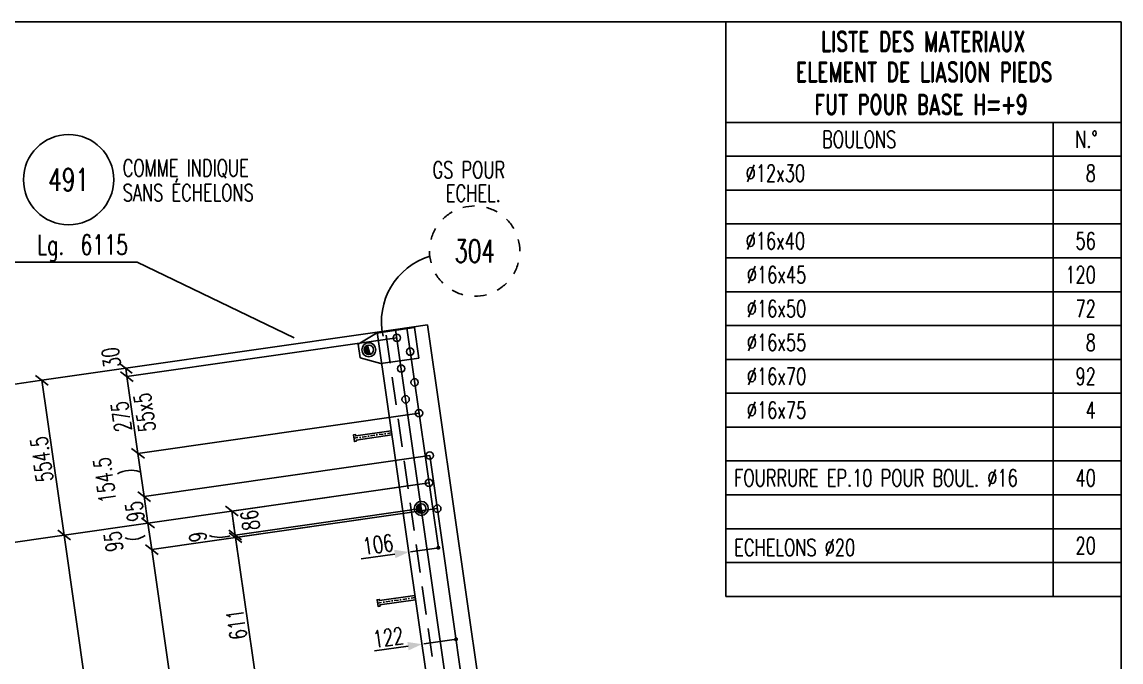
# Model space of a CAD drawing. Extents: x 142141 to 158361, y -163675 to -152195.
# Drawn here: x 154467 to 158361, y -154464 to -152195 of the extents above; entities that cross this region are included whole.
import ezdxf
from ezdxf.enums import TextEntityAlignment as Align

# ---------------------------------------------------------------- set-up
doc = ezdxf.new("R2010")
doc.units = 0
doc.header["$LTSCALE"] = 200
doc.header["$MEASUREMENT"] = 0
doc.linetypes.add('DASHDOT', pattern=[1, 0.5, -0.25, 0, -0.25])
doc.linetypes.add('DASHED', pattern=[0.75, 0.5, -0.25])
doc.layers.get('0').update_dxf_attribs({"linetype": 'CONTINUOUS'})
doc.layers.get('DEFPOINTS').update_dxf_attribs({"linetype": 'CONTINUOUS'})
for name, color, linetype in [('ASSI', 3, 'CONTINUOUS'), ('BOLLINI_1', 7, 'CONTINUOUS'), ('Echelon', 3, 'CONTINUOUS'), ('FORI', 2, 'CONTINUOUS'), ('LINEA_ANG', 2, 'CONTINUOUS'), ('LINEE_PIASTRA', 2, 'CONTINUOUS'), ('LINEE_PIASTRE', 2, 'CONTINUOUS'), ('LM', 7, 'CONTINUOUS'), ('LP', 3, 'CONTINUOUS'), ('LS', 7, 'CONTINUOUS'), ('MZ', 6, 'DASHDOT'), ('PIASTRE', 5, 'CONTINUOUS'), ('QT_MAL', 7, 'CONTINUOUS'), ('QT_MPR', 7, 'CONTINUOUS'), ('QT_MSP', 7, 'CONTINUOUS'), ('TESTI_A_P', 7, 'CONTINUOUS'), ('TRAT-Y', 7, 'DASHED')]:
    doc.layers.add(name, color=color, linetype=linetype)
doc.styles.add('QUOTE', font='ROMANS8.SHX', dxfattribs={"width": 0.7})
doc.styles.add('RD', font='ROMAND8.SHX', dxfattribs={"width": 0.7})
doc.styles.add('RQL', font='ROMANS8.SHX', dxfattribs={"width": 0.7})
doc.styles.add('RS', font='ROMANS8.shx', dxfattribs={"width": 0.7})
doc.styles.get("Standard").update_dxf_attribs({"font": 'ROMANS8.SHX', "width": 0.7})
doc.dimstyles.new('FRECCE1', dxfattribs={"dimtxt": 60, "dimasz": 6.6667, "dimexe": 0, "dimexo": 0, "dimgap": 1, "dimtad": 1, "dimzin": 0, "dimdsep": 46, "dimtxsty": 'RS', "dimblk1": 'QUOTP', "dimblk2": 'QUOTF', "dimsah": 1, "dimcen": 0, "dimclrd": 2, "dimclre": 2, "dimclrt": 7, "dimadec": 0, "dimazin": 0, "dimtfac": 1, "dimtix": 1, "dimtmove": 2, "dimatfit": 3, "dimldrblk": 'QUOTP', "dimfxl": 1, "dimtolj": 1, "dimtzin": 0, "dimarcsym": 0})
doc.dimstyles.new('TRATTO', dxfattribs={"dimscale": 0, "dimtxt": 60, "dimasz": 40, "dimexe": 0, "dimexo": 0, "dimgap": 10, "dimtad": 1, "dimrnd": 0.5, "dimdsep": 46, "dimtxsty": 'RS', "dimblk1": 'OBLIQUE', "dimblk2": 'OBLIQUE', "dimsah": 1, "dimcen": 0.09, "dimclrd": 2, "dimclre": 2, "dimclrt": 7, "dimadec": 0, "dimazin": 0, "dimtfac": 1, "dimtix": 1, "dimtmove": 2, "dimatfit": 3, "dimfxl": 1, "dimtolj": 1, "dimtzin": 0, "dimarcsym": 0})

# ---------------------------------------------------------------- blocks, each defined once
blk = doc.blocks.new('ASSE98')
blk.add_line((0, 0), (1, 0))
at = {"color": 7, "style": 'QUOTE', "width": 0.5, "flags": 1}
for tag, p in [('TI', (1.38308, 6.82731)), ('DI_S', (1.38308, 6.42178)), ('D_S', (1.38308, 6.02092)), ('E_S', (1.38308, 5.68065)), ('NFORI', (1.36454, 5.29792)), ('ALAR', (1.36349, 4.93246)), ('FAM', (1.3775, 4.54645)), ('ALA', (1.38308, 4.19257)), ('DISP2', (1.38308, 3.84971)), ('DISP1', (1.38308, 3.50686)), ('PINZAF', (1.38308, 3.164)), ('PINZAI', (1.38308, 2.82114)), ('TRP', (1.38308, 2.47829)), ('NP', (1.38308, 2.13543)), ('SV', (1.38308, 1.79257)), ('PESO', (1.38308, 1.44971)), ('QUA', (1.38308, 1.10686)), ('LUN', (1.38308, 0.764)), ('PROF', (1.38308, 0.42114)), ('POS', (1.38308, 0.07829))]:
    blk.add_attdef(tag, p, '', height=0.2, dxfattribs=at)
at = {"color": 7, "flags": 1}
for tag, p in [('LAV1', (3.07431, 6.82847)), ('LAV2', (3.07431, 6.49513)), ('LAV3', (3.07431, 6.1618)), ('LAV4', (3.07431, 5.82847)), ('LAV5', (3.07431, 5.49513)), ('LAV6', (3.07431, 5.1618)), ('LAV7', (3.07431, 4.82847)), ('LAV8', (3.07431, 4.49513)), ('LAV9', (3.07431, 4.1618)), ('LAV10', (3.07431, 3.82847))]:
    blk.add_attdef(tag, p, '', height=0.2, dxfattribs=at)
blk = doc.blocks.new('16')
blk.add_circle((0, 0), 1)
blk = doc.blocks.new('P20')
at = {"color": 0}
for p, q in [((0, 0.98), (0.02, 1)), ((0, 0.94), (0.06, 1)), ((1, -0.01), (0, 0.99)), ((0, 0.89), (0.1, 0.99)), ((0, 0.85), (0.14, 0.99)), ((0, 0.8), (0.18, 0.98)), ((0, 0.76), (0.22, 0.98)), ((0, 0.71), (0.25, 0.97)), ((0, 0.67), (0.29, 0.96)), ((1, -0.05), (0, 0.95)), ((0, 0.62), (0.32, 0.95)), ((0, 0.58), (0.36, 0.93)), ((0, 0.53), (0.39, 0.92)), ((0, 0.49), (0.42, 0.91)), ((1, -0.09), (0, 0.9)), ((0, 0.44), (0.45, 0.89)), ((0, 0.4), (0.48, 0.88)), ((0.99, -0.13), (0, 0.86)), ((0, 0.35), (0.51, 0.86)), ((0, 0.31), (0.54, 0.84)), ((0, 0.26), (0.56, 0.83)), ((0.99, -0.17), (0, 0.81)), ((0, 0.22), (0.59, 0.81)), ((0, 0.17), (0.61, 0.79)), ((0.98, -0.21), (0, 0.77)), ((0, 0.13), (0.64, 0.77)), ((0, 0.08), (0.66, 0.75)), ((0, 0.04), (0.69, 0.73)), ((0.97, -0.25), (0, 0.72)), ((0, -0.01), (0.71, 0.7)), ((0.96, -0.28), (0, 0.68)), ((0, -0.05), (0.73, 0.68)), ((0, -0.1), (0.75, 0.66)), ((0.95, -0.32), (0, 0.63)), ((0, -0.14), (0.77, 0.63)), ((0, -0.19), (0.79, 0.61)), ((0.94, -0.35), (0, 0.59)), ((0, -0.23), (0.81, 0.58)), ((0, -0.28), (0.83, 0.56)), ((0.92, -0.38), (0, 0.54)), ((0, -0.32), (0.85, 0.53)), ((0.91, -0.41), (0, 0.5)), ((0, -0.36), (0.87, 0.5)), ((0, -0.41), (0.88, 0.47)), ((0.9, -0.44), (0, 0.45)), ((0, -0.45), (0.9, 0.44)), ((0.88, -0.47), (0, 0.41)), ((0, -0.5), (0.91, 0.41)), ((0, -0.54), (0.92, 0.38)), ((0.87, -0.5), (0, 0.36)), ((0, -0.59), (0.94, 0.35)), ((0.85, -0.53), (0, 0.32)), ((0, -0.63), (0.95, 0.31)), ((0, -0.68), (0.96, 0.28)), ((0.83, -0.56), (0, 0.27)), ((0, -0.72), (0.97, 0.25)), ((0.81, -0.58), (0, 0.23)), ((0, -0.77), (0.98, 0.21)), ((0.79, -0.61), (0, 0.18)), ((0, -0.81), (0.99, 0.17)), ((0.77, -0.63), (0, 0.14)), ((0, -0.86), (0.99, 0.13)), ((0.75, -0.66), (0, 0.09)), ((0, -0.9), (1, 0.09)), ((0.73, -0.68), (0, 0.05)), ((0, -0.95), (1, 0.05)), ((0.71, -0.7), (0, 0.01)), ((0, -0.99), (1, 0.01)), ((1, 0.04), (0.04, 1)), ((1, 0.09), (0.09, 1)), ((0.99, 0.14), (0.14, 0.99)), ((0.98, 0.19), (0.19, 0.98)), ((0.97, 0.25), (0.25, 0.97)), ((0.95, 0.31), (0.31, 0.95)), ((0.92, 0.38), (0.38, 0.92)), ((0.88, 0.47), (0.47, 0.88)), ((0.81, 0.59), (0.59, 0.81)), ((0.69, -0.73), (0, -0.04)), ((0.66, -0.75), (0, -0.08)), ((0.64, -0.77), (0, -0.13)), ((0.61, -0.79), (0, -0.17)), ((0.59, -0.81), (0, -0.22)), ((0.56, -0.83), (0, -0.26)), ((0.54, -0.84), (0, -0.31)), ((0.51, -0.86), (0, -0.35)), ((0.48, -0.88), (0, -0.4)), ((0.45, -0.89), (0, -0.44)), ((0.42, -0.91), (0, -0.49)), ((0.39, -0.92), (0, -0.53)), ((0.36, -0.93), (0, -0.58)), ((0.32, -0.95), (0, -0.62)), ((0.29, -0.96), (0, -0.67)), ((0.25, -0.97), (0, -0.71)), ((0.22, -0.98), (0, -0.76)), ((0.18, -0.98), (0, -0.8)), ((0.14, -0.99), (0, -0.85)), ((0.1, -0.99), (0, -0.89)), ((0.04, -1), (1, -0.04)), ((0.09, -1), (1, -0.09)), ((0.14, -0.99), (0.99, -0.14)), ((0.19, -0.98), (0.98, -0.19)), ((0.25, -0.97), (0.97, -0.25)), ((0.31, -0.95), (0.95, -0.31)), ((0.38, -0.92), (0.92, -0.38)), ((0.47, -0.88), (0.88, -0.47)), ((0.59, -0.81), (0.81, -0.59))]:
    blk.add_line(p, q, dxfattribs=at)
for radius in [1.5, 1]:
    blk.add_circle((0, 0), radius)
blk = doc.blocks.new('MRKR_98')
blk.add_point((0, 0))
at = {"color": 7, "style": 'QUOTE', "width": 0.5, "flags": 1}
for tag, p in [('TI', (3.73, 6.83)), ('DI_S', (3.73, 6.42)), ('D_S', (3.73, 6.02)), ('E_S', (3.73, 5.68)), ('AUX2', (3.71, 4.93)), ('NFORI', (3.72, 5.3)), ('AUX1', (3.73, 4.19)), ('FAM', (3.73, 4.55)), ('COMMESSA', (3.73, 3.85)), ('MD', (3.73, 3.51)), ('MP', (3.73, 3.16)), ('LARGHEZZA', (3.73, 2.82)), ('SPESSORE', (3.73, 2.48)), ('NP', (3.73, 2.14)), ('SV', (3.73, 1.79)), ('PESO', (3.73, 1.45)), ('QUA', (3.73, 1.11)), ('LUN', (3.73, 0.76)), ('PROF', (3.73, 0.42)), ('POS', (3.73, 0.08))]:
    blk.add_attdef(tag, p, '', height=0.2, dxfattribs=at)
at = {"color": 7, "flags": 1}
for tag, p in [('LAV1', (5.26, 6.88)), ('LAV2', (5.26, 6.55)), ('LAV3', (5.26, 6.21)), ('LAV4', (5.26, 5.88)), ('LAV5', (5.26, 5.55)), ('LAV6', (5.26, 5.21)), ('LAV7', (5.26, 4.88)), ('LAV8', (5.26, 4.55)), ('LAV9', (5.26, 4.21)), ('LAV10', (5.26, 3.88))]:
    blk.add_attdef(tag, p, '', height=0.2, dxfattribs=at)
blk = doc.blocks.new('zzz')
at = {"linetype": 'Continuous'}
for start, end in [(90, 105), (120, 135), (60, 75), (150, 165), (30, 45), (0, 15), (180, 195), (330, 345), (210, 225), (300, 315), (240, 255), (270, 285)]:
    blk.add_arc((0, 0), 8, start, end, dxfattribs=at)
at = {"color": 3, "style": 'RQL', "width": 0.7}
blk.add_attdef('POS1', text='', height=4, dxfattribs=at).set_placement((0, 0), align=Align.MIDDLE)
at = {"style": 'RQL', "width": 0.7, "flags": 1}
blk.add_attdef('TIPO', (0, -8), '', height=3, dxfattribs=at)
blk = doc.blocks.new('A$C6E393FD9')
at = {"layer": 'Echelon'}
blk.add_lwpolyline([(2.5, 0), (0, 19.8), (168.6, 41.4), (167.9, 47.2), (177.8, 48.5), (181.8, 17.1), (171.9, 15.8), (171.2, 21.6), (2.5, 0)], close=True, dxfattribs=at)
at = {"layer": 'MZ', "ltscale": 0.2}
blk.add_line((1.3, 9.9), (179.8, 32.8), dxfattribs=at)
blk = doc.blocks.new('xxx')
blk.add_circle((0, 0), 8)
at = {"color": 3, "style": 'RQL', "width": 0.7}
blk.add_attdef('POS', text='', height=4, dxfattribs=at).set_placement((0, 0), align=Align.MIDDLE)
at = {"style": 'RQL', "width": 0.7, "flags": 1}
for tag, p in [('POS1', (-0.39, -5.42)), ('TIPO', (-0.39, -8.66))]:
    blk.add_attdef(tag, p, '', height=2, dxfattribs=at)
blk = doc.blocks.new('_OBLIQUE')
at = {"color": 0, "linetype": 'ByBlock'}
blk.add_line((-0.5, -0.5), (0.5, 0.5), dxfattribs=at)
blk = doc.blocks.new('*D67')
at = {"layer": 'DEFPOINTS', "color": 0, "transparency": 16777216}
for p in [(154616.4, -154014), (153323.6, -154199.5), (154193.6, -160262.3)]:
    blk.add_point(p, dxfattribs=at)
at = {"layer": 'QT_MPR', "color": 2, "lineweight": -2, "transparency": 16777216}
for p, q in [((153323.6, -154199.5), (154616.4, -154014)), ((155486.4, -160076.8), (154616.4, -154014)), ((154193.6, -160262.3), (155486.4, -160076.8))]:
    blk.add_line(p, q, dxfattribs=at)
at = {"layer": 'QT_MPR', "color": 2, "lineweight": -2, "transparency": 16777216, "xscale": 40, "yscale": 40, "zscale": 40}
for p, rotation in [((154616.4, -154014), 98.1661393023538), ((155486.4, -160076.8), 278.1661393023538)]:
    blk.add_blockref('_OBLIQUE', p, dxfattribs=dict(at, rotation=rotation))
at = {"layer": 'QT_MPR', "color": 7, "transparency": 16777216, "insert": (155011.8, -157051.1), "char_height": 60, "attachment_point": 5, "rotation": 98.1661, "style": 'RS'}
blk.add_mtext('\\A1;6125', dxfattribs=at)
blk = doc.blocks.new('*D68')
at = {"layer": 'DEFPOINTS', "color": 0, "transparency": 16777216}
for p in [(154537.6, -153465.2), (153349.8, -153635.7), (153323.6, -154199.5)]:
    blk.add_point(p, dxfattribs=at)
at = {"layer": 'QT_MPR', "color": 2, "lineweight": -2, "transparency": 16777216}
for p, q in [((153349.8, -153635.7), (154537.6, -153465.2)), ((154616.4, -154014), (154537.6, -153465.2)), ((153323.6, -154199.5), (154616.4, -154014))]:
    blk.add_line(p, q, dxfattribs=at)
at = {"layer": 'QT_MPR', "color": 2, "lineweight": -2, "transparency": 16777216, "xscale": 40, "yscale": 40, "zscale": 40}
for p, rotation in [((154537.6, -153465.2), 98.1661393023538), ((154616.4, -154014), 278.1661393023538)]:
    blk.add_blockref('_OBLIQUE', p, dxfattribs=dict(at, rotation=rotation))
at = {"layer": 'QT_MPR', "color": 7, "transparency": 16777216, "insert": (154537.4, -153745.3), "char_height": 60, "attachment_point": 5, "rotation": 98.1661, "style": 'RS'}
blk.add_mtext('\\A1;554.5', dxfattribs=at)
blk = doc.blocks.new('*D79')
at = {"layer": 'DEFPOINTS', "color": 0, "transparency": 16777216}
for p in [(154332.9, -154150.7), (153321.3, -154295.8), (153525, -155715.2)]:
    blk.add_point(p, dxfattribs=at)
at = {"layer": 'QT_MPR', "color": 2, "lineweight": -2, "transparency": 16777216}
for p, q in [((153321.3, -154295.8), (154332.9, -154150.7)), ((154536.6, -155570.1), (154332.9, -154150.7)), ((153525, -155715.2), (154536.6, -155570.1))]:
    blk.add_line(p, q, dxfattribs=at)
at = {"layer": 'QT_MPR', "color": 2, "lineweight": -2, "transparency": 16777216, "xscale": 40, "yscale": 40, "zscale": 40}
for p, rotation in [((154332.9, -154150.7), 98.1661393023538), ((154536.6, -155570.1), 278.1661393023538)]:
    blk.add_blockref('_OBLIQUE', p, dxfattribs=dict(at, rotation=rotation))
at = {"layer": 'QT_MPR', "color": 7, "transparency": 16777216, "insert": (154395.2, -154866), "char_height": 60, "attachment_point": 5, "rotation": 98.1661, "style": 'RS'}
blk.add_mtext('\\A1;1434', dxfattribs=at)
blk = doc.blocks.new('*D100')
at = {"layer": 'DEFPOINTS', "color": 0, "transparency": 16777216}
for p in [(155725.5, -153294.8), (155795.1, -153315.1), (154838.9, -153452.3)]:
    blk.add_point(p, dxfattribs=at)
at = {"layer": 'QT_MPR', "color": 2, "lineweight": -2, "transparency": 16777216}
for p, q in [((155725.5, -153294.8), (154834.6, -153422.6)), ((155795.1, -153315.1), (154838.9, -153452.3)), ((154834.6, -153422.6), (154838.9, -153452.3))]:
    blk.add_line(p, q, dxfattribs=at)
at = {"layer": 'QT_MPR', "color": 2, "lineweight": -2, "transparency": 16777216, "xscale": 40, "yscale": 40, "zscale": 40}
for p, rotation in [((154834.6, -153422.6), 98.16613930235562), ((154838.9, -153452.3), 278.1661393023556)]:
    blk.add_blockref('_OBLIQUE', p, dxfattribs=dict(at, rotation=rotation))
at = {"layer": 'QT_MPR', "color": 7, "transparency": 16777216, "insert": (154783.3, -153384.5), "char_height": 60, "attachment_point": 5, "rotation": 98.1661, "style": 'RS'}
blk.add_mtext('\\A1;30', dxfattribs=at)
blk = doc.blocks.new('*D101')
at = {"layer": 'DEFPOINTS', "color": 0, "transparency": 16777216}
for p in [(155795.1, -153315.1), (155873.7, -153581.6), (154877.9, -153724.5)]:
    blk.add_point(p, dxfattribs=at)
at = {"layer": 'QT_MPR', "color": 2, "lineweight": -2, "transparency": 16777216}
for p, q in [((155795.1, -153315.1), (154838.9, -153452.3)), ((154838.9, -153452.3), (154877.9, -153724.5)), ((155873.7, -153581.6), (154877.9, -153724.5))]:
    blk.add_line(p, q, dxfattribs=at)
at = {"layer": 'QT_MPR', "color": 2, "lineweight": -2, "transparency": 16777216, "xscale": 40, "yscale": 40, "zscale": 40}
for p, rotation in [((154838.9, -153452.3), 98.16613930235562), ((154877.9, -153724.5), 278.1661393023556)]:
    blk.add_blockref('_OBLIQUE', p, dxfattribs=dict(at, rotation=rotation))
at = {"layer": 'QT_MPR', "color": 7, "transparency": 16777216, "insert": (154902, -153579.4), "char_height": 60, "attachment_point": 5, "rotation": 98.1661, "style": 'RS'}
blk.add_mtext('\\A1;55x5', dxfattribs=at)
blk = doc.blocks.new('*D102')
at = {"layer": 'DEFPOINTS', "color": 0, "transparency": 16777216}
for p in [(155795.1, -153315.1), (155873.7, -153581.6), (154877.9, -153724.5)]:
    blk.add_point(p, dxfattribs=at)
at = {"layer": 'QT_MPR', "color": 2, "lineweight": -2, "transparency": 16777216}
for p, q in [((155795.1, -153315.1), (154838.9, -153452.3)), ((154838.9, -153452.3), (154877.9, -153724.5)), ((155873.7, -153581.6), (154877.9, -153724.5))]:
    blk.add_line(p, q, dxfattribs=at)
at = {"layer": 'QT_MPR', "color": 2, "lineweight": -2, "transparency": 16777216, "xscale": 40, "yscale": 40, "zscale": 40}
for p, rotation in [((154838.9, -153452.3), 98.16613930235562), ((154877.9, -153724.5), 278.1661393023556)]:
    blk.add_blockref('_OBLIQUE', p, dxfattribs=dict(at, rotation=rotation))
at = {"layer": 'QT_MPR', "color": 7, "transparency": 16777216, "insert": (154818.8, -153594.1), "char_height": 60, "attachment_point": 5, "rotation": 98.1661, "style": 'RS'}
blk.add_mtext('\\A1;275', dxfattribs=at)
blk = doc.blocks.new('*D103')
at = {"layer": 'DEFPOINTS', "color": 0, "transparency": 16777216}
for p in [(155873.7, -153581.6), (155911.5, -153732.2), (154899.9, -153877.4)]:
    blk.add_point(p, dxfattribs=at)
at = {"layer": 'QT_MPR', "color": 2, "lineweight": -2, "transparency": 16777216}
for p, q in [((155873.7, -153581.6), (154877.9, -153724.5)), ((154877.9, -153724.5), (154899.9, -153877.4)), ((155911.5, -153732.2), (154899.9, -153877.4))]:
    blk.add_line(p, q, dxfattribs=at)
at = {"layer": 'QT_MPR', "color": 2, "lineweight": -2, "transparency": 16777216, "xscale": 40, "yscale": 40, "zscale": 40}
for p, rotation in [((154877.9, -153724.5), 98.16613930235562), ((154899.9, -153877.4), 278.1661393023556)]:
    blk.add_blockref('_OBLIQUE', p, dxfattribs=dict(at, rotation=rotation))
at = {"layer": 'QT_MPR', "color": 7, "transparency": 16777216, "insert": (154760.2, -153819.4), "char_height": 60, "attachment_point": 5, "rotation": 98.1661, "style": 'RS'}
blk.add_mtext('\\A1;154.5', dxfattribs=at)
blk = doc.blocks.new('*D104')
at = {"layer": 'DEFPOINTS', "color": 0, "transparency": 16777216}
for p in [(155911.5, -153732.2), (155909.2, -153828.5), (154913.4, -153971.4)]:
    blk.add_point(p, dxfattribs=at)
at = {"layer": 'QT_MPR', "color": 2, "lineweight": -2, "transparency": 16777216}
for p, q in [((155911.5, -153732.2), (154899.9, -153877.4)), ((155909.2, -153828.5), (154913.4, -153971.4)), ((154899.9, -153877.4), (154913.4, -153971.4))]:
    blk.add_line(p, q, dxfattribs=at)
at = {"layer": 'QT_MPR', "color": 2, "lineweight": -2, "transparency": 16777216, "xscale": 40, "yscale": 40, "zscale": 40}
for p, rotation in [((154899.9, -153877.4), 98.16613930235562), ((154913.4, -153971.4), 278.1661393023556)]:
    blk.add_blockref('_OBLIQUE', p, dxfattribs=dict(at, rotation=rotation))
at = {"layer": 'QT_MPR', "color": 7, "transparency": 16777216, "insert": (154867, -153930.1), "char_height": 60, "attachment_point": 5, "rotation": 98.1661, "style": 'RS'}
blk.add_mtext('\\A1;95', dxfattribs=at)
blk = doc.blocks.new('*D105')
at = {"layer": 'DEFPOINTS', "color": 0, "transparency": 16777216}
for p in [(155909.2, -153828.5), (155938.5, -153920.3), (154926.9, -154065.4)]:
    blk.add_point(p, dxfattribs=at)
at = {"layer": 'QT_MPR', "color": 2, "lineweight": -2, "transparency": 16777216}
for p, q in [((155909.2, -153828.5), (154913.4, -153971.4)), ((155938.5, -153920.3), (154926.9, -154065.4)), ((154913.4, -153971.4), (154926.9, -154065.4))]:
    blk.add_line(p, q, dxfattribs=at)
at = {"layer": 'QT_MPR', "color": 2, "lineweight": -2, "transparency": 16777216, "xscale": 40, "yscale": 40, "zscale": 40}
for p, rotation in [((154913.4, -153971.4), 98.16613930235562), ((154926.9, -154065.4), 278.1661393023556)]:
    blk.add_blockref('_OBLIQUE', p, dxfattribs=dict(at, rotation=rotation))
at = {"layer": 'QT_MPR', "color": 7, "transparency": 16777216, "insert": (154791.4, -154036.9), "char_height": 60, "attachment_point": 5, "rotation": 98.1661, "style": 'RS'}
blk.add_mtext('\\A1;95', dxfattribs=at)
blk = doc.blocks.new('*D106')
at = {"layer": 'DEFPOINTS', "color": 0, "transparency": 16777216}
for p in [(155938.5, -153920.3), (156142.2, -155339.7), (155130.5, -155484.8)]:
    blk.add_point(p, dxfattribs=at)
at = {"layer": 'QT_MPR', "color": 2, "lineweight": -2, "transparency": 16777216}
for p, q in [((155938.5, -153920.3), (154926.9, -154065.4)), ((154926.9, -154065.4), (155130.5, -155484.8)), ((156142.2, -155339.7), (155130.5, -155484.8))]:
    blk.add_line(p, q, dxfattribs=at)
at = {"layer": 'QT_MPR', "color": 2, "lineweight": -2, "transparency": 16777216, "xscale": 40, "yscale": 40, "zscale": 40}
for p, rotation in [((154926.9, -154065.4), 98.16613930235562), ((155130.5, -155484.8), 278.1661393023556)]:
    blk.add_blockref('_OBLIQUE', p, dxfattribs=dict(at, rotation=rotation))
at = {"layer": 'QT_MPR', "color": 7, "transparency": 16777216, "insert": (154989.1, -154780.8), "char_height": 60, "attachment_point": 5, "rotation": 98.1661, "style": 'RS'}
blk.add_mtext('\\A1;1434', dxfattribs=at)
blk = doc.blocks.new('*D116')
at = {"layer": 'DEFPOINTS', "color": 0, "transparency": 16777216}
for p in [(155909.2, -153828.5), (155881.8, -153919.3), (155222.5, -154013.9)]:
    blk.add_point(p, dxfattribs=at)
at = {"layer": 'QT_MSP', "color": 2, "lineweight": -2, "transparency": 16777216}
for p, q in [((155909.2, -153828.5), (155210.3, -153928.8)), ((155881.8, -153919.3), (155222.5, -154013.9)), ((155210.3, -153928.8), (155222.5, -154013.9))]:
    blk.add_line(p, q, dxfattribs=at)
at = {"layer": 'QT_MSP', "color": 2, "lineweight": -2, "transparency": 16777216, "xscale": 40, "yscale": 40, "zscale": 40}
for p, rotation in [((155210.3, -153928.8), 98.16613930235562), ((155222.5, -154013.9), 278.1661393023556)]:
    blk.add_blockref('_OBLIQUE', p, dxfattribs=dict(at, rotation=rotation))
at = {"layer": 'QT_MSP', "color": 7, "transparency": 16777216, "insert": (155275.5, -153961.8), "char_height": 60, "attachment_point": 5, "rotation": 98.1661, "style": 'RS'}
blk.add_mtext('\\A1;86', dxfattribs=at)
blk = doc.blocks.new('*D117')
at = {"layer": 'DEFPOINTS', "color": 0, "transparency": 16777216}
for p in [(155881.8, -153919.3), (155938.5, -153920.3), (155223.8, -154022.8)]:
    blk.add_point(p, dxfattribs=at)
at = {"layer": 'QT_MSP', "color": 2, "lineweight": -2, "transparency": 16777216}
for p, q in [((155881.8, -153919.3), (155222.5, -154013.9)), ((155938.5, -153920.3), (155223.8, -154022.8)), ((155222.5, -154013.9), (155216.9, -153974.3)), ((155222.5, -154013.9), (155223.8, -154022.8)), ((155223.8, -154022.8), (155229.5, -154062.4))]:
    blk.add_line(p, q, dxfattribs=at)
at = {"layer": 'QT_MSP', "color": 2, "lineweight": -2, "transparency": 16777216, "xscale": 40, "yscale": 40, "zscale": 40}
for p, rotation in [((155222.5, -154013.9), 278.1661393023556), ((155223.8, -154022.8), 98.16613930235562)]:
    blk.add_blockref('_OBLIQUE', p, dxfattribs=dict(at, rotation=rotation))
at = {"layer": 'QT_MSP', "color": 7, "transparency": 16777216, "insert": (155089.8, -154020.2), "char_height": 60, "attachment_point": 5, "rotation": 98.1661, "style": 'RS'}
blk.add_mtext('\\A1;9', dxfattribs=at)
blk = doc.blocks.new('*D118')
at = {"layer": 'DEFPOINTS', "color": 0, "transparency": 16777216}
for p in [(155938.5, -153920.3), (155969.8, -154533), (155310.6, -154627.6)]:
    blk.add_point(p, dxfattribs=at)
at = {"layer": 'QT_MSP', "color": 2, "lineweight": -2, "transparency": 16777216}
for p, q in [((155938.5, -153920.3), (155223.8, -154022.8)), ((155223.8, -154022.8), (155310.6, -154627.6)), ((155969.8, -154533), (155310.6, -154627.6))]:
    blk.add_line(p, q, dxfattribs=at)
at = {"layer": 'QT_MSP', "color": 2, "lineweight": -2, "transparency": 16777216, "xscale": 40, "yscale": 40, "zscale": 40}
for p, rotation in [((155223.8, -154022.8), 98.16613930235562), ((155310.6, -154627.6), 278.1661393023556)]:
    blk.add_blockref('_OBLIQUE', p, dxfattribs=dict(at, rotation=rotation))
at = {"layer": 'QT_MSP', "color": 7, "transparency": 16777216, "insert": (155227.6, -154330.9), "char_height": 60, "attachment_point": 5, "rotation": 98.1661, "style": 'RS'}
blk.add_mtext('\\A1;611', dxfattribs=at)
blk = doc.blocks.new('QUOTP')
at = {"layer": 'ASSI', "color": 2, "const_width": 1.07}
blk.add_lwpolyline([(-0.53, 0, 1), (0.53, 0, 1)], format="xyb", close=True, dxfattribs=at)
blk = doc.blocks.new('QUOTF')
at = {"layer": 'LS', "color": 2}
blk.add_line((7.5, 0), (25.5, 0), dxfattribs=at)
blk.add_solid([(7.5, 2.25), (0, 0), (7.5, -2.25)], dxfattribs=at)
blk = doc.blocks.new('*D135')
at = {"layer": 'DEFPOINTS', "color": 0, "transparency": 16777216}
for p in [(156004.9, -154383.2), (155884.2, -154400.6), (155884.2, -154400.6)]:
    blk.add_point(p, dxfattribs=at)
at = {"layer": 'QT_MAL', "color": 2, "lineweight": -2, "transparency": 16777216}
for p, q in [((155998.3, -154384.2), (155890.8, -154399.6)), ((156004.9, -154383.2), (156004.9, -154383.2)), ((155884.2, -154400.6), (155884.2, -154400.6))]:
    blk.add_line(p, q, dxfattribs=at)
at = {"layer": 'QT_MAL', "color": 2, "lineweight": -2, "transparency": 16777216, "xscale": 6.6667, "yscale": 6.6667, "zscale": 6.6667}
for name, p, rotation in [('QUOTF', (155884.2, -154400.6), 188.1661393023549), ('QUOTP', (156004.9, -154383.2), 8.166139302354871)]:
    blk.add_blockref(name, p, dxfattribs=dict(at, rotation=rotation))
at = {"layer": 'QT_MAL', "color": 7, "transparency": 16777216, "insert": (155764.7, -154376.7), "char_height": 60, "attachment_point": 5, "rotation": 8.1661, "style": 'RS'}
blk.add_mtext('\\A1;122', dxfattribs=at)
blk = doc.blocks.new('*D136')
at = {"layer": 'DEFPOINTS', "color": 0, "transparency": 16777216}
for p in [(155837.3, -154073.9), (155837.3, -154073.9), (155942.2, -154058.8)]:
    blk.add_point(p, dxfattribs=at)
at = {"layer": 'QT_MAL', "color": 2, "lineweight": -2, "transparency": 16777216}
for p, q in [((155837.3, -154073.9), (155837.3, -154073.9)), ((155935.6, -154059.8), (155843.9, -154073)), ((155942.2, -154058.8), (155942.2, -154058.8))]:
    blk.add_line(p, q, dxfattribs=at)
at = {"layer": 'QT_MAL', "color": 2, "lineweight": -2, "transparency": 16777216, "xscale": 6.6667, "yscale": 6.6667, "zscale": 6.6667}
for name, p, rotation in [('QUOTF', (155837.3, -154073.9), 188.1661393023549), ('QUOTP', (155942.2, -154058.8), 8.166139302354871)]:
    blk.add_blockref(name, p, dxfattribs=dict(at, rotation=rotation))
at = {"layer": 'QT_MAL', "color": 7, "transparency": 16777216, "insert": (155728.4, -154047.4), "char_height": 60, "attachment_point": 5, "rotation": 8.1661, "style": 'RS'}
blk.add_mtext('\\A1;106', dxfattribs=at)

msp = doc.modelspace()

# ---------------------------------------------------------------- linework, layer by layer
at = {"layer": 'LINEA_ANG'}
for p, q in [((155725.478, -153294.756), (155903.653, -153269.189)), ((156594.077, -159347.752), (155725.478, -153294.756)), ((155903.653, -153269.189), (156772.252, -159322.185))]:
    msp.add_line(p, q, dxfattribs=at)
at = {"layer": 'LINEE_PIASTRA'}
for p, q in [((155722.934, -153298.151), (155657.905, -153337.79)), ((155664.865, -153386.293), (155738.417, -153406.046))]:
    msp.add_line(p, q, dxfattribs=at)
at = {"layer": 'LINEE_PIASTRE'}
for p, q in [((155722.934, -153298.151), (155857.555, -153278.833)), ((155857.555, -153278.833), (155873.038, -153386.728)), ((155664.865, -153386.293), (155657.905, -153337.79)), ((155873.038, -153386.728), (155738.417, -153406.046))]:
    msp.add_line(p, q, dxfattribs=at)
at = {"layer": 'LP'}
for p, q in [((156960.931, -152195.489), (156960.931, -154231.288)), ((156960.931, -152195.489), (158360.931, -152195.489)), ((158360.931, -152195.489), (158360.931, -154231.288)), ((158360.931, -152551.489), (156960.931, -152551.489)), ((158360.931, -152671.473), (156960.931, -152671.473))]:
    msp.add_line(p, q, dxfattribs=at)
at = {"layer": 'LS', "color": 3}
for p, q in [((158120.66, -152551.489), (158120.66, -154231.288)), ((158120.66, -152551.489), (158120.66, -154231.288)), ((158360.931, -154231.288), (156960.931, -154231.288))]:
    msp.add_line(p, q, dxfattribs=at)
at = {"layer": 'LS', "color": 6}
for p, q in [((158360.931, -152791.456), (156960.931, -152791.456)), ((158360.931, -152911.456), (156960.931, -152911.456)), ((154032.511, -153046.805), (154874.984, -153046.805)), ((154874.984, -153046.805), (155431.874, -153315.058)), ((158360.931, -153031.439), (156960.931, -153031.439)), ((158360.931, -153031.456), (156960.931, -153031.456)), ((158360.931, -153151.422), (156960.931, -153151.422)), ((158360.931, -153151.439), (156960.931, -153151.439)), ((156234.047, -156374.18), (155790.808, -153285.382)), ((155942.307, -154059.53), (155830.402, -153279.7)), ((158360.931, -153271.405), (156960.931, -153271.405)), ((158360.931, -153391.389), (156960.931, -153391.389)), ((158360.931, -153511.372), (156960.931, -153511.372)), ((158360.931, -153631.355), (156960.931, -153631.355)), ((158360.931, -153631.355), (156960.931, -153631.355)), ((155911.5, -153732.208), (156582.015, -158404.814)), ((158360.931, -153751.338), (156960.931, -153751.338)), ((158360.931, -153751.338), (156960.931, -153751.338)), ((158360.931, -153871.338), (156960.931, -153871.338)), ((158360.931, -153991.321), (156960.931, -153991.321)), ((158360.931, -153991.321), (156960.931, -153991.321)), ((158360.931, -154111.305), (156960.931, -154111.305))]:
    msp.add_line(p, q, dxfattribs=at)
at = {"layer": 'LS', "color": 2}
for p, q in [((154537.646, -153465.209), (154834.604, -153422.596)), ((154616.4, -154014.026), (154913.358, -153971.413))]:
    msp.add_line(p, q, dxfattribs=at)
at = {"layer": 'LS', "color": 8}
msp.add_lwpolyline([(142140.931, -152195.489), (142140.931, -163675.489), (154860.931, -163675.489), (154860.931, -162075.489), (158360.931, -162075.489), (158360.931, -152195.489), (142140.931, -152195.489)], close=True, dxfattribs=at)
at = {"layer": 'LS', "color": 6, "const_width": 0.25}
msp.add_lwpolyline([(155725.103, -153294.756, 1), (155725.853, -153294.756, 1)], format="xyb", close=True, dxfattribs=at)
at = {"layer": 'LS', "color": 6}
for centre, radius, start, end in [((155983.159, -153257.103), 242.443, 107.1089, 192.33777), ((154853.393, -153880.392), 96.044, 71.127285, 120.219312), ((154860.167, -153955.772), 73.462, 247.888817, 306.350802), ((155168.509, -153908.447), 113.686, 250.711739, 288.676204)]:
    msp.add_arc(centre, radius, start, end, dxfattribs=at)
at = {"layer": 'TRAT-Y'}
msp.add_line((156623.773, -159343.491), (155755.174, -153290.495), dxfattribs=at)

# ---------------------------------------------------------------- block references
at = {"layer": 'ASSI'}
ref = msp.add_blockref('ASSE98', (154218.412, -159688.658), dxfattribs=dict(at, xscale=6115, rotation=98.1661393023538))
ref.add_attrib('LUN', '6115', (154674.343, -153020.05), dxfattribs={"layer": '0', "color": 2, "height": 70, "style": 'QUOTE', "width": 0.7})
ref.add_attrib('SV', 'Lg.', (154520.21, -153020.05), dxfattribs={"layer": '0', "color": 2, "height": 70, "style": 'QUOTE', "width": 0.7})
at = {"layer": 'ASSI', "xscale": 6115.000000000001, "rotation": 278.1661393023556}
msp.add_blockref('ASSE98', (155725.478, -153294.756), dxfattribs=at)
at = {"layer": 'BOLLINI_1', "xscale": 20, "yscale": 20, "zscale": 20}
msp.add_blockref('xxx', (154632.219, -152754.375), dxfattribs=at).add_auto_attribs({'POS': '491'})
at = {"layer": 'FORI'}
for name, p, xscale, yscale, zscale, rotation in [('16', (155795.069, -153315.076), -13, 13, 13, 196.3322786047029), ('P20', (155696.031, -153357.07), -16.5, 16.5, 16.5, 16.33227860470287), ('16', (155842.476, -153363.837), -13, 13, 13, 196.3322786047029), ('16', (155911.5, -153732.208), 13, 13, 13, 16.33227860470937), ('16', (155909.157, -153828.517), -13, 13, 13, 16.33227860470942), ('P20', (155881.778, -153919.327), -16.5, 16.5, 16.5, 16.33227860470942), ('16', (155938.489, -153920.281), -13, 13, 13, 12.87347920870936)]:
    msp.add_blockref(name, p, dxfattribs=dict(at, xscale=xscale, yscale=yscale, zscale=zscale, rotation=rotation))
at = {"layer": 'FORI', "xscale": 13, "yscale": 13, "zscale": 13}
for p in [(155810.694, -153423.961), (155858.101, -153472.722), (155826.319, -153532.846), (155873.726, -153581.606)]:
    msp.add_blockref('16', p, dxfattribs=at)
at = {"layer": 'LS', "color": 6, "xscale": 19.99999994994134, "yscale": 19.99999994994134, "zscale": 19.99999994994134}
msp.add_blockref('zzz', (156070.832, -153007.499), dxfattribs=at).add_auto_attribs({'POS1': '304'})
at = {"layer": 'LS', "xscale": 0.7500000000000001, "yscale": 0.7500000000000001, "zscale": 0.7500000000000001, "rotation": 180.868929999676}
for p in [(155777.516, -153644.088), (155861.322, -154228.105)]:
    msp.add_blockref('A$C6E393FD9', p, dxfattribs=at)
at = {"layer": 'PIASTRE', "xscale": 20, "yscale": 20, "zscale": 20, "rotation": 98.16613930570276}
msp.add_blockref('MRKR_98', (155857.555, -153278.833), dxfattribs=at)

# ---------------------------------------------------------------- texts
at = {"layer": 'LM', "style": 'RD', "width": 0.7}
for s, p in [('LISTE DES MATERIAUX', (157659.24, -152264.574)), ('ELEMENT DE LIASION PIEDS', (157663.155, -152372.576)), ('FUT POUR BASE H=+9', (157652.385, -152488.036))]:
    msp.add_text(s, height=69.993, dxfattribs=at).set_placement(p, align=Align.MIDDLE)
at = {"layer": 'LM', "char_height": 59.9916, "style": 'RD'}
for s, insert, attachment_point in [('BOULONS', (157301.978, -152611.481), 4), ('N.°', (158277.943, -152611.481), 6)]:
    msp.add_mtext(s, dxfattribs=dict(at, insert=insert, attachment_point=attachment_point))
at = {"layer": 'LS', "style": 'RS', "width": 0.7}
for s, p in [('GS POUR', (155921.538, -152749.618)), (' ECHEL.', (155940.161, -152832.599))]:
    msp.add_text(s, height=60, dxfattribs=at).set_placement(p)
at = {"layer": 'LS', "color": 7, "style": 'RS', "width": 0.7}
for s, p in [('∅12x30', (157031.104, -152761.467)), ('∅16x40', (157031.104, -153001.467)), ('∅16x45', (157035.314, -153121.393)), ('∅16x50', (157035.314, -153241.393)), ('∅16x55', (157035.314, -153361.376)), ('∅16x70', (157035.314, -153481.342)), ('∅16x75', (157035.314, -153601.326)), ('FOURRURE EP.10 POUR BOUL. %%C16', (156990.662, -153841.359)), ('ECHELONS %%C20', (156990.662, -154088.026))]:
    msp.add_text(s, height=59.9916, dxfattribs=at).set_placement(p)
for s, height, p in [('8', 59.992, (158271.654, -152761.41)), ('56', 59.9916, (158271.654, -153001.41)), ('120', 59.9916, (158271.654, -153121.393)), ('72', 59.9916, (158271.654, -153241.393)), ('8', 59.992, (158271.654, -153361.376)), ('92', 59.9916, (158271.654, -153481.376)), ('4', 59.992, (158271.654, -153601.359)), ('40', 59.9916, (158271.654, -153841.326)), ('20', 59.9916, (158271.654, -154081.292))]:
    msp.add_text(s, height=height, dxfattribs=at).set_placement(p, align=Align.RIGHT)
at = {"layer": 'TESTI_A_P', "style": 'RS', "width": 0.7}
for s, p in [('COMME INDIQUE', (154823.949, -152742.878)), ('SANS ÉCHELONS', (154823.949, -152830.409))]:
    msp.add_text(s, height=60, dxfattribs=at).set_placement(p)

# ---------------------------------------------------------------- dimensions: what is measured, and where the dimension line sits
at = {"layer": 'QT_MAL'}
for base, p1, p2, text, picture, middle in [((155837.285, -154073.906), (155942.21, -154058.85), (155837.285, -154073.906), '106', '*D136', (155728.35, -154047.428)), ((155884.16, -154400.564), (156004.922, -154383.235), (155884.16, -154400.564), '122', '*D135', (155764.742, -154376.666))]:
    dim = msp.add_linear_dim(base=base, p1=p1, p2=p2, angle=188.166139, text=text, dimstyle='FRECCE1', dxfattribs=at)
    dim.commit()
    dim.dimension.update_dxf_attribs({"geometry": picture, "text_midpoint": middle, "dimtype": 160})
at = {"layer": 'QT_MPR', "color": 7}
for base, p1, p2, text, picture, middle in [((154838.865, -153452.291), (155725.478, -153294.756), (155795.069, -153315.076), '30', '*D100', (154783.306, -153384.465)), ((154877.927, -153724.502), (155795.069, -153315.076), (155873.726, -153581.606), '275', '*D102', (154818.801, -153594.078)), ((154877.927, -153724.502), (155795.069, -153315.076), (155873.726, -153581.606), '55x5', '*D101', (154902, -153579.447)), ((154899.864, -153877.376), (155873.726, -153581.606), (155911.5, -153732.208), '154.5', '*D103', (154760.214, -153819.405)), ((154913.358, -153971.413), (155911.5, -153732.208), (155909.157, -153828.517), '95', '*D104', (154867.017, -153930.076)), ((154926.853, -154065.45), (155909.157, -153828.517), (155938.489, -153920.281), '95', '*D105', (154791.424, -154036.897)), ((155130.532, -155484.827), (155938.489, -153920.281), (156142.168, -155339.658), '1434', '*D106', (154989.098, -154780.82)), ((154616.4, -154014.026), (154193.642, -160262.282), (153323.644, -154199.536), '6125', '*D67', (155011.805, -157051.081)), ((154332.936, -154150.676), (153524.979, -155715.222), (153321.3, -154295.845), '1434', '*D79', (154395.182, -154866.047))]:
    dim = msp.add_linear_dim(base=base, p1=p1, p2=p2, angle=98.166139, text=text, dimstyle='TRATTO', override={"dimscale": 1}, dxfattribs=at)
    dim.commit()
    dim.dimension.update_dxf_attribs({"geometry": picture, "text_midpoint": middle, "dimtype": 160})
dim = msp.add_linear_dim(base=(154537.646, -153465.209), p1=(153323.644, -154199.536), p2=(153349.813, -153635.662), angle=98.166139, dimstyle='TRATTO', override={"dimscale": 1}, dxfattribs=at)
dim.commit()
dim.dimension.update_dxf_attribs({"geometry": '*D68', "text_midpoint": (154537.428, -153745.299), "dimtype": 160})
at = {"layer": 'QT_MSP', "color": 7}
for base, p1, p2, text, picture, middle in [((155222.532, -154013.928), (155909.157, -153828.517), (155881.778, -153919.327), '86', '*D116', (155275.508, -153961.835)), ((155223.811, -154022.837), (155881.778, -153919.327), (155938.489, -153920.281), '9', '*D117', (155089.808, -154020.171)), ((155310.6, -154627.641), (155938.489, -153920.281), (155969.845, -154533.04), '611', '*D118', (155227.611, -154330.921))]:
    dim = msp.add_linear_dim(base=base, p1=p1, p2=p2, angle=98.166139, text=text, dimstyle='TRATTO', override={"dimscale": 1}, dxfattribs=at)
    dim.commit()
    dim.dimension.update_dxf_attribs({"geometry": picture, "text_midpoint": middle, "dimtype": 160})

doc.saveas('drawing.dxf')
